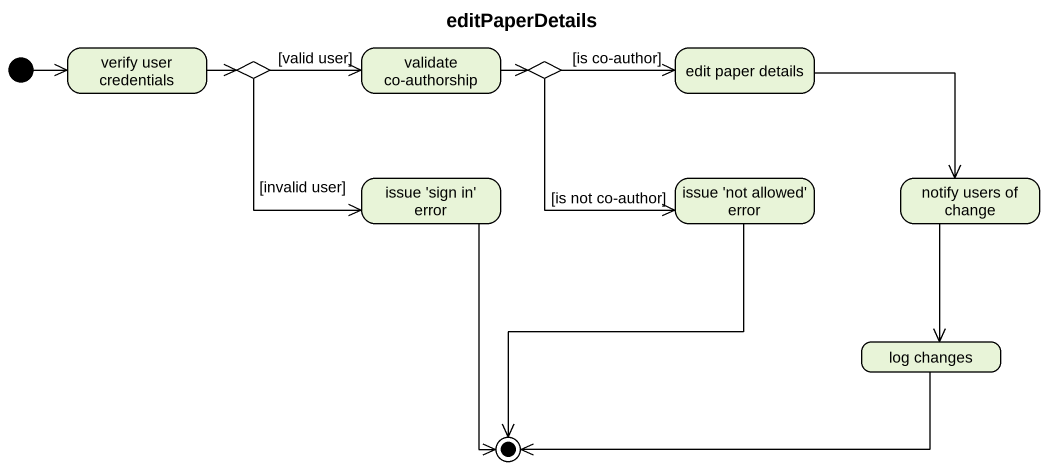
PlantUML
@startuml
title editPaperDetails
hide empty description
state "verify user credentials" as verify_user_credentials
state "validate co-authorship" as validate_co_authorship
state "edit paper details" as edit_paper_details
state choice1 <<choice>>
state choice2 <<choice>>
state "issue 'sign in' error" as issue_sign_in_error
state "issue 'not allowed' error" as issue_not_allowed_error
state "notify users of change" as notify_users_of_change
state "log changes" as log_changes
[*] -right-> verify_user_credentials
verify_user_credentials -right-> choice1
validate_co_authorship -right-> choice2
edit_paper_details -right-> notify_users_of_change
choice1 -right-> validate_co_authorship : [valid user]
choice1 --> issue_sign_in_error : [invalid user]
choice2 -right-> edit_paper_details : [is co-author]
choice2 --> issue_not_allowed_error : [is not co-author]
notify_users_of_change --> log_changes
issue_sign_in_error --> [*]
issue_not_allowed_error --> [*]
log_changes -left-> [*]
@enduml
